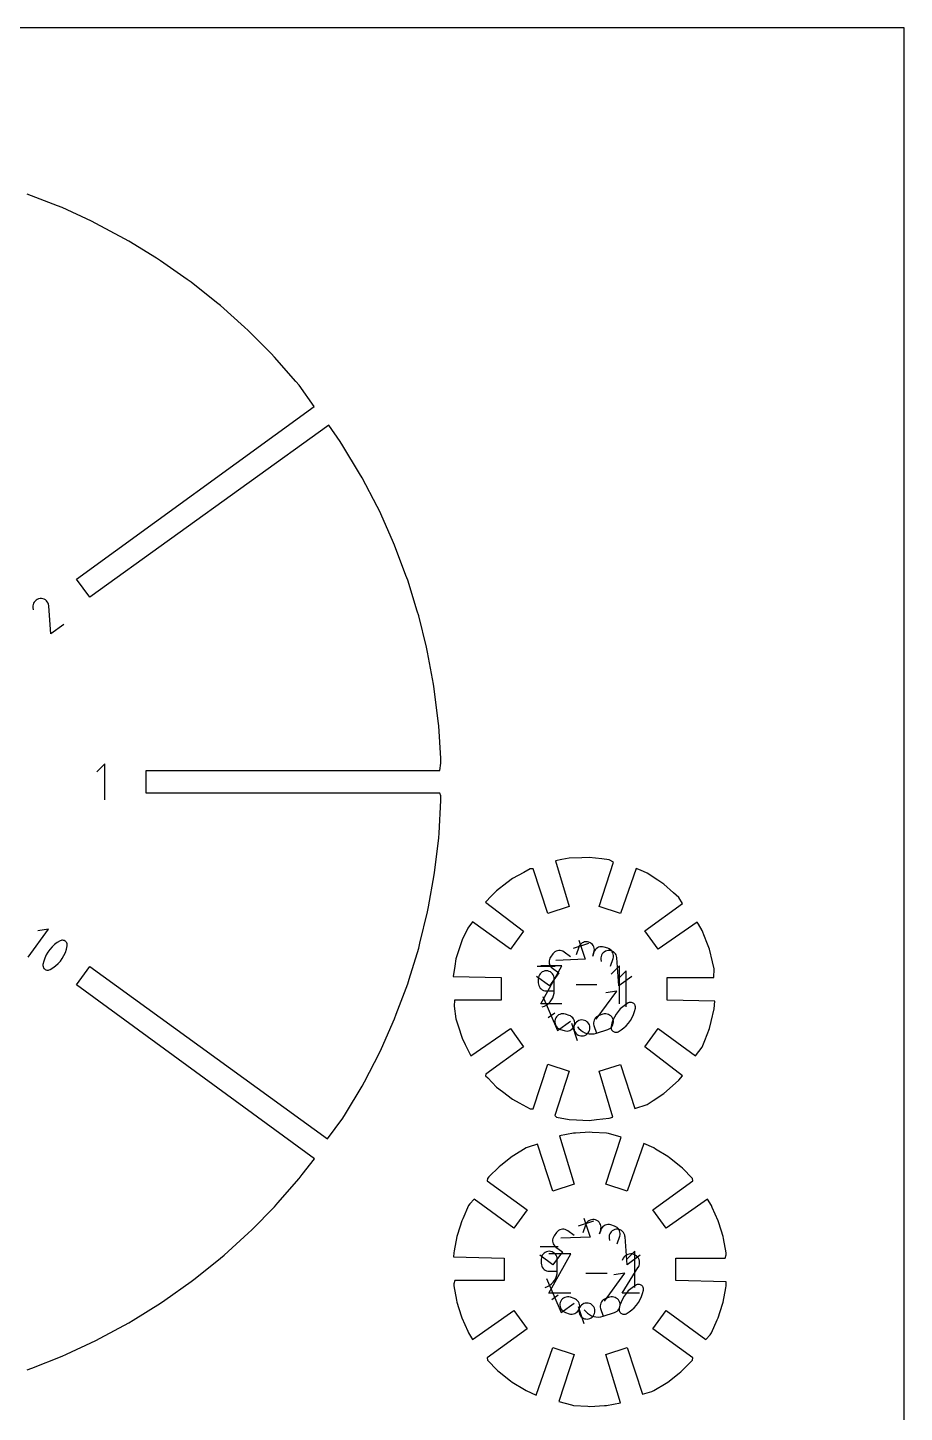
# Model space of a CAD drawing. Extents: x 0 to 457, y 0 to 812.
# Drawn here: x 223.9 to 457, y 443.6 to 812 of the extents above; entities that cross this region are included whole.
import ezdxf

# ---------------------------------------------------------------- set-up
doc = ezdxf.new("R2010")
doc.units = 0

msp = doc.modelspace()

# ---------------------------------------------------------------- linework, layer by layer
at = {"layer": 'annotation', "color": 1}
for p, q in [((225.85475, 659.474085), (225.626104, 659.191551)), ((226.128616, 659.714722), (225.85475, 659.474085)), ((226.442381, 659.906992), (226.128616, 659.714722)), ((226.790725, 660.044426), (226.442381, 659.906992)), ((227.168327, 660.120558), (226.790725, 660.044426)), ((227.552495, 660.124726), (227.168327, 660.120558)), ((227.168327, 660.120558), (227.168327, 660.120558)), ((227.921277, 660.062727), (227.552495, 660.124726)), ((228.267981, 659.939813), (227.921277, 660.062727)), ((228.585914, 659.761231), (228.267981, 659.939813)), ((228.868384, 659.532232), (228.585914, 659.761231)), ((229.108697, 659.258064), (228.868384, 659.532232)), ((225.325752, 658.526662), (225.264688, 658.157244)), ((225.264688, 658.157244), (225.270124, 657.771802)), ((225.270124, 657.771802), (225.359292, 657.172802)), ((225.447998, 658.873587), (225.325752, 658.526662)), ((225.626104, 659.191551), (225.447998, 658.873587)), ((229.300162, 658.943978), (229.108697, 659.258064)), ((229.436086, 658.595222), (229.300162, 658.943978)), ((229.509777, 658.217047), (229.436086, 658.595222)), ((229.511018, 658.20854), (229.509777, 658.217047)), ((229.509777, 658.217047), (229.509777, 658.217047)), ((229.512038, 658.200362), (229.511018, 658.20854)), ((229.512842, 658.192457), (229.512038, 658.200362)), ((229.513435, 658.184765), (229.512842, 658.192457)), ((229.513417, 658.147509), (229.513802, 658.154992)), ((230.054108, 650.7007), (229.513417, 658.147509)), ((229.513417, 658.147509), (229.513417, 658.147509)), ((229.513823, 658.177231), (229.513435, 658.184765)), ((229.513802, 658.154992), (229.514001, 658.162402)), ((229.51401, 658.169796), (229.513823, 658.177231)), ((229.514001, 658.162402), (229.51401, 658.169796)), ((233.503425, 653.206775), (230.054108, 650.7007)), ((244.44213, 616.150545), (242.307927, 614.01574)), ((244.44213, 606.550545), (244.44213, 616.150545)), ((224.021152, 564.742552), (229.449607, 572.21418)), ((229.449607, 572.21418), (226.581413, 571.759488)), ((230.386961, 567.460967), (229.795484, 566.797445)), ((231.043878, 568.063987), (230.386961, 567.460967)), ((231.762222, 568.600978), (231.043878, 568.063987)), ((232.537977, 569.066413), (231.762222, 568.600978)), ((232.750958, 569.156729), (232.537977, 569.066413)), ((232.537977, 569.066413), (232.537977, 569.066413)), ((232.970464, 569.206079), (232.750958, 569.156729)), ((233.191556, 569.216032), (232.970464, 569.206079)), ((233.409291, 569.188156), (233.191556, 569.216032)), ((233.61873, 569.12402), (233.409291, 569.188156)), ((233.814931, 569.025193), (233.61873, 569.12402)), ((233.992954, 568.893243), (233.814931, 569.025193)), ((234.147857, 568.72974), (233.992954, 568.893243)), ((234.2747, 568.536253), (234.147857, 568.72974)), ((234.203904, 566.825586), (234.406459, 567.709598)), ((234.316122, 568.452362), (234.2747, 568.536253)), ((234.2747, 568.536253), (234.2747, 568.536253)), ((234.351035, 568.365204), (234.316122, 568.452362)), ((234.379359, 568.275328), (234.351035, 568.365204)), ((234.401014, 568.183279), (234.379359, 568.275328)), ((234.41592, 568.089605), (234.401014, 568.183279)), ((234.406459, 567.709598), (234.419346, 567.804302)), ((234.406459, 567.709598), (234.406459, 567.709598)), ((234.423997, 567.994853), (234.41592, 568.089605)), ((234.419346, 567.804302), (234.425166, 567.899569)), ((234.425166, 567.899569), (234.423997, 567.994853)), ((372.986986, 568.363137), (368.932071, 567.045616)), ((370.425395, 567.354292), (369.766634, 565.326835)), ((370.576604, 567.7083), (370.425395, 567.354292)), ((370.463493, 569.223223), (372.110674, 564.153721)), ((370.782411, 568.02077), (370.576604, 567.7083)), ((371.035161, 568.287878), (370.782411, 568.02077)), ((371.327198, 568.505804), (371.035161, 568.287878)), ((371.650866, 568.670724), (371.327198, 568.505804)), ((371.998511, 568.778818), (371.650866, 568.670724)), ((372.362476, 568.826263), (371.998511, 568.778818)), ((372.735108, 568.809237), (372.362476, 568.826263)), ((373.10875, 568.723919), (372.735108, 568.809237)), ((373.462886, 568.572768), (373.10875, 568.723919)), ((373.10875, 568.723919), (373.10875, 568.723919)), ((373.775686, 568.367083), (373.462886, 568.572768)), ((374.043251, 568.114442), (373.775686, 568.367083)), ((374.26168, 567.822419), (374.043251, 568.114442)), ((374.427075, 567.498593), (374.26168, 567.822419)), ((374.535535, 567.150538), (374.427075, 567.498593)), ((375.705781, 567.353203), (375.382112, 567.188282)), ((376.053425, 567.461296), (375.705781, 567.353203)), ((376.417391, 567.508741), (376.053425, 567.461296)), ((376.790023, 567.491715), (376.417391, 567.508741)), ((377.163665, 567.406397), (376.790023, 567.491715)), ((378.178825, 567.076552), (377.163665, 567.406397)), ((377.163665, 567.406397), (377.163665, 567.406397)), ((228.164294, 563.648854), (227.96025, 562.765712)), ((228.453854, 564.499124), (228.164294, 563.648854)), ((228.824916, 565.310997), (228.453854, 564.499124)), ((229.273464, 566.078946), (228.824916, 565.310997)), ((229.795484, 566.797445), (229.273464, 566.078946)), ((231.983099, 563.012386), (232.574948, 563.675691)), ((232.574948, 563.675691), (233.096967, 564.39419)), ((233.096967, 564.39419), (233.545144, 565.162356)), ((233.545144, 565.162356), (233.915461, 565.974664)), ((233.915461, 565.974664), (234.203904, 566.825586)), ((362.542253, 563.711286), (362.537953, 563.347262)), ((362.609539, 564.072451), (362.542253, 563.711286)), ((362.741216, 564.422382), (362.609539, 564.072451)), ((362.938688, 564.752701), (362.741216, 564.422382)), ((363.562907, 565.611864), (362.938688, 564.752701)), ((362.938688, 564.752701), (362.938688, 564.752701)), ((363.816162, 565.901884), (363.562907, 565.611864)), ((364.108608, 566.135625), (363.816162, 565.901884)), ((364.43178, 566.311769), (364.108608, 566.135625)), ((372.110674, 564.153721), (364.352449, 563.871257)), ((364.777213, 566.429002), (364.43178, 566.311769)), ((365.136442, 566.486007), (364.777213, 566.429002)), ((365.501002, 566.481468), (365.136442, 566.486007)), ((365.862428, 566.41407), (365.501002, 566.481468)), ((366.212255, 566.282497), (365.862428, 566.41407)), ((366.542018, 566.085433), (366.212255, 566.282497)), ((368.266676, 564.832395), (366.542018, 566.085433)), ((366.542018, 566.085433), (366.542018, 566.085433)), ((374.480309, 566.03677), (374.150464, 565.02161)), ((374.150464, 565.02161), (374.480309, 566.03677)), ((374.480309, 566.03677), (374.566052, 566.41205)), ((374.631519, 566.390779), (374.480309, 566.03677)), ((374.480309, 566.03677), (374.480309, 566.03677)), ((374.58316, 566.785832), (374.535535, 567.150538)), ((374.566052, 566.41205), (374.58316, 566.785832)), ((374.837326, 566.703248), (374.631519, 566.390779)), ((375.090076, 566.970357), (374.837326, 566.703248)), ((375.382112, 567.188282), (375.090076, 566.970357)), ((376.401121, 564.909826), (376.340056, 564.540408)), ((376.340056, 564.540408), (376.345492, 564.154967)), ((376.345492, 564.154967), (376.43466, 563.555967)), ((376.523366, 565.256751), (376.401121, 564.909826)), ((376.701472, 565.574715), (376.523366, 565.256751)), ((376.930118, 565.85725), (376.701472, 565.574715)), ((377.203984, 566.097886), (376.930118, 565.85725)), ((377.517749, 566.290156), (377.203984, 566.097886)), ((377.866093, 566.427591), (377.517749, 566.290156)), ((378.243695, 566.503722), (377.866093, 566.427591)), ((378.531407, 566.925905), (378.178825, 567.076552)), ((378.627863, 566.50789), (378.243695, 566.503722)), ((378.243695, 566.503722), (378.243695, 566.503722)), ((378.84296, 566.720626), (378.531407, 566.925905)), ((378.996645, 566.445892), (378.627863, 566.50789)), ((379.109551, 566.468301), (378.84296, 566.720626)), ((378.885898, 562.363806), (379.544659, 564.391264)), ((379.343349, 566.322977), (378.996645, 566.445892)), ((379.327247, 566.176517), (379.109551, 566.468301)), ((379.492115, 565.852861), (379.327247, 566.176517)), ((379.661282, 566.144395), (379.343349, 566.322977)), ((379.600223, 565.504921), (379.492115, 565.852861)), ((379.544659, 564.391264), (379.630427, 564.766535)), ((379.544659, 564.391264), (379.544659, 564.391264)), ((379.647638, 565.140283), (379.600223, 565.504921)), ((379.630427, 564.766535), (379.647638, 565.140283)), ((379.943752, 565.915396), (379.661282, 566.144395)), ((380.184066, 565.641228), (379.943752, 565.915396)), ((380.375531, 565.327142), (380.184066, 565.641228)), ((380.511455, 564.978387), (380.375531, 565.327142)), ((380.585145, 564.600211), (380.511455, 564.978387)), ((380.586386, 564.591704), (380.585145, 564.600211)), ((380.585145, 564.600211), (380.585145, 564.600211)), ((380.587406, 564.583527), (380.586386, 564.591704)), ((380.58821, 564.575621), (380.587406, 564.583527)), ((380.588804, 564.56793), (380.58821, 564.575621)), ((380.588786, 564.530674), (380.58917, 564.538157)), ((381.129477, 557.083864), (380.588786, 564.530674)), ((380.588786, 564.530674), (380.588786, 564.530674)), ((380.589191, 564.560395), (380.588804, 564.56793)), ((380.58917, 564.538157), (380.58937, 564.545566)), ((380.589378, 564.55296), (380.589191, 564.560395)), ((380.58937, 564.545566), (380.589378, 564.55296)), ((227.947328, 562.67124), (227.941438, 562.57652)), ((227.941438, 562.57652), (227.942549, 562.481875)), ((227.942549, 562.481875), (227.95063, 562.387628)), ((227.96025, 562.765712), (227.947328, 562.67124)), ((227.95063, 562.387628), (227.965652, 562.2941)), ((227.96025, 562.765712), (227.96025, 562.765712)), ((227.965652, 562.2941), (227.987582, 562.201616)), ((227.987582, 562.201616), (228.016392, 562.110498)), ((228.016392, 562.110498), (228.052049, 562.021069)), ((228.052049, 562.021069), (228.094524, 561.933651)), ((228.094524, 561.933651), (228.094524, 561.933651)), ((228.094524, 561.933651), (228.22101, 561.742572)), ((228.22101, 561.742572), (228.375671, 561.580929)), ((228.375671, 561.580929), (228.553525, 561.450333)), ((228.553525, 561.450333), (228.74959, 561.352393)), ((228.74959, 561.352393), (228.958885, 561.28872)), ((228.958885, 561.28872), (229.176428, 561.260924)), ((229.176428, 561.260924), (229.397238, 561.270615)), ((229.397238, 561.270615), (229.616333, 561.319402)), ((229.616333, 561.319402), (229.828732, 561.408897)), ((229.828732, 561.408897), (230.605976, 561.873463)), ((229.828732, 561.408897), (229.828732, 561.408897)), ((230.605976, 561.873463), (231.325437, 562.409801)), ((231.325437, 562.409801), (231.983099, 563.012386)), ((364.199053, 562.285492), (359.399053, 562.285492)), ((359.959333, 560.028235), (359.801739, 559.695776)), ((360.169564, 560.326119), (359.959333, 560.028235)), ((360.426432, 560.583386), (360.169564, 560.326119)), ((360.373188, 552.341743), (365.96655, 562.415355)), ((365.96655, 562.415355), (360.373188, 562.415355)), ((360.723936, 560.793997), (360.426432, 560.583386)), ((361.056075, 560.951912), (360.723936, 560.793997)), ((361.416849, 561.051091), (361.056075, 560.951912)), ((361.800257, 561.085492), (361.416849, 561.051091)), ((362.182873, 561.051091), (361.800257, 561.085492)), ((361.800257, 561.085492), (361.800257, 561.085492)), ((362.543226, 560.951912), (362.182873, 561.051091)), ((362.537953, 563.347262), (362.595235, 562.988756)), ((362.875241, 560.793997), (362.543226, 560.951912)), ((362.595235, 562.988756), (362.712693, 562.644145)), ((365.136737, 560.524403), (362.623938, 557.065832)), ((362.712693, 562.644145), (362.888922, 562.321804)), ((363.172844, 560.583386), (362.875241, 560.793997)), ((362.888922, 562.321804), (363.122519, 562.030111)), ((363.122519, 562.030111), (363.412078, 561.77744)), ((363.429959, 560.326119), (363.172844, 560.583386)), ((363.412078, 561.77744), (365.136737, 560.524403)), ((363.640513, 560.028235), (363.429959, 560.326119)), ((363.798429, 559.695776), (363.640513, 560.028235)), ((381.269645, 562.415355), (379.030153, 560.17523)), ((383.046956, 561.085492), (380.912753, 558.950687)), ((381.269645, 552.341743), (381.269645, 562.415355)), ((383.046956, 551.485492), (383.046956, 561.085492)), ((362.623938, 557.065832), (359.174622, 559.571907)), ((359.702782, 559.33478), (359.668462, 558.951289)), ((359.668462, 558.951289), (359.668462, 557.889305)), ((359.668462, 557.889305), (359.668462, 557.889305)), ((359.668462, 557.889305), (359.702782, 557.506)), ((359.801739, 559.695776), (359.702782, 559.33478)), ((359.702782, 557.506), (359.801739, 557.145503)), ((359.801739, 557.145503), (359.959333, 556.813764)), ((359.959333, 556.813764), (360.169564, 556.516735)), ((360.169564, 556.516735), (360.426432, 556.260367)), ((360.426432, 556.260367), (360.723936, 556.050611)), ((363.897634, 559.33478), (363.798429, 559.695776)), ((363.932052, 558.951289), (363.897634, 559.33478)), ((363.932052, 555.76052), (363.932052, 558.951289)), ((363.932052, 558.951289), (363.932052, 558.951289)), ((375.25318, 557.378549), (369.745102, 557.378549)), ((384.578793, 559.589939), (381.129477, 557.083864)), ((360.723936, 556.050611), (361.056075, 555.893417)), ((360.89928, 554.252115), (364.815412, 545.231099)), ((361.056075, 555.893417), (361.416849, 555.794736)), ((361.416849, 555.794736), (361.800257, 555.76052)), ((361.800257, 555.76052), (363.932052, 555.76052)), ((362.405299, 552.403323), (362.847837, 552.847739)), ((362.847837, 552.847739), (363.222814, 553.348508)), ((363.222814, 553.348508), (363.524477, 553.897901)), ((363.524477, 553.897901), (363.747072, 554.488187)), ((363.747072, 554.488187), (363.884848, 555.111637)), ((363.884848, 555.111637), (363.932052, 555.76052)), ((375.096521, 548.229281), (380.524976, 555.700909)), ((380.524976, 555.700909), (377.656782, 555.246217)), ((383.613346, 552.553143), (382.837591, 552.087707)), ((383.826326, 552.643459), (383.613346, 552.553143)), ((383.613346, 552.553143), (383.613346, 552.553143)), ((384.045833, 552.692808), (383.826326, 552.643459)), ((384.266924, 552.702761), (384.045833, 552.692808)), ((384.48466, 552.674885), (384.266924, 552.702761)), ((384.694098, 552.610749), (384.48466, 552.674885)), ((384.8903, 552.511922), (384.694098, 552.610749)), ((365.96655, 552.341743), (360.373188, 552.341743)), ((360.729845, 551.485492), (361.34055, 551.71447)), ((360.729845, 551.485492), (360.729845, 551.485492)), ((361.34055, 551.71447), (361.900953, 552.02299)), ((361.900953, 552.02299), (362.405299, 552.403323)), ((362.302614, 548.689669), (364.02922, 549.944122)), ((364.542384, 548.855201), (364.337178, 548.542979)), ((364.794483, 549.122391), (364.542384, 548.855201)), ((365.085937, 549.34061), (364.794483, 549.122391)), ((365.409211, 549.505919), (365.085937, 549.34061)), ((365.756767, 549.61438), (365.409211, 549.505919)), ((366.121068, 549.662055), (365.756767, 549.61438)), ((366.494577, 549.645004), (366.121068, 549.662055)), ((366.869758, 549.55929), (366.494577, 549.645004)), ((366.869758, 549.55929), (366.869758, 549.55929)), ((367.879765, 549.231119), (366.869758, 549.55929)), ((368.233706, 549.079948), (367.879765, 549.231119)), ((368.546312, 548.874118), (368.233706, 549.079948)), ((368.813697, 548.621264), (368.546312, 548.874118)), ((375.173761, 548.861166), (374.906372, 548.608242)), ((375.486432, 549.067069), (375.173761, 548.861166)), ((375.840518, 549.218308), (375.486432, 549.067069)), ((376.855678, 549.548153), (375.840518, 549.218308)), ((375.840518, 549.218308), (375.840518, 549.218308)), ((377.231055, 549.633931), (376.855678, 549.548153)), ((377.60509, 549.651152), (377.231055, 549.633931)), ((377.970153, 549.603725), (377.60509, 549.651152)), ((378.318612, 549.495557), (377.970153, 549.603725)), ((378.642836, 549.330557), (378.318612, 549.495557)), ((378.935194, 549.112632), (378.642836, 549.330557)), ((379.188054, 548.84569), (378.935194, 549.112632)), ((380.348833, 549.565675), (379.900284, 548.797726)), ((380.870853, 550.284174), (380.348833, 549.565675)), ((381.462329, 550.947696), (380.870853, 550.284174)), ((382.119247, 551.550716), (381.462329, 550.947696)), ((382.837591, 552.087707), (382.119247, 551.550716)), ((384.620512, 548.649085), (384.990829, 549.461393)), ((385.068322, 552.379973), (384.8903, 552.511922)), ((384.990829, 549.461393), (385.279273, 550.312316)), ((385.223226, 552.21647), (385.068322, 552.379973)), ((385.350069, 552.022982), (385.223226, 552.21647)), ((385.279273, 550.312316), (385.481827, 551.196327)), ((385.391491, 551.939091), (385.350069, 552.022982)), ((385.350069, 552.022982), (385.350069, 552.022982)), ((385.426404, 551.851934), (385.391491, 551.939091)), ((385.454727, 551.762057), (385.426404, 551.851934)), ((385.476382, 551.670008), (385.454727, 551.762057)), ((385.491288, 551.576334), (385.476382, 551.670008)), ((385.481827, 551.196327), (385.494715, 551.291031)), ((385.481827, 551.196327), (385.481827, 551.196327)), ((385.499365, 551.481582), (385.491288, 551.576334)), ((385.494715, 551.291031), (385.500534, 551.386299)), ((385.500534, 551.386299), (385.499365, 551.481582)), ((364.100709, 547.815201), (364.083204, 547.441991)), ((364.083204, 547.441991), (364.130106, 547.077651)), ((364.186402, 548.189664), (364.100709, 547.815201)), ((364.130106, 547.077651), (364.237632, 546.729795)), ((364.337178, 548.542979), (364.186402, 548.189664)), ((364.186402, 548.189664), (364.186402, 548.189664)), ((364.237632, 546.729795), (364.402, 546.406042)), ((364.402, 546.406042), (364.619426, 546.114007)), ((364.619426, 546.114007), (364.88613, 545.861306)), ((364.815412, 545.231099), (368.269112, 547.740359)), ((364.88613, 545.861306), (365.198327, 545.655557)), ((365.198327, 545.655557), (365.552236, 545.504376)), ((365.552236, 545.504376), (366.562243, 545.176204)), ((366.562243, 545.176204), (366.562243, 545.176204)), ((366.562243, 545.176204), (366.937594, 545.090414)), ((367.676529, 545.120553), (368.024877, 545.228689)), ((368.024877, 545.228689), (368.348991, 545.393673)), ((368.348991, 545.393673), (368.641252, 545.611609)), ((368.532266, 547.123821), (370.015547, 542.55875)), ((368.641252, 545.611609), (368.894044, 545.878599)), ((369.031975, 548.32902), (368.813697, 548.621264)), ((368.894044, 545.878599), (369.09975, 546.190748)), ((369.197261, 548.00502), (369.031975, 548.32902)), ((369.09975, 546.190748), (369.250751, 546.544157)), ((369.165254, 546.169631), (369.148276, 545.79625)), ((369.148276, 545.79625), (369.19594, 545.431662)), ((369.250751, 546.544157), (369.165254, 546.169631)), ((369.19594, 545.431662), (369.304369, 545.083513)), ((369.305667, 547.6569), (369.197261, 548.00502)), ((369.250751, 546.544157), (369.336298, 546.918834)), ((369.401724, 546.897409), (369.250751, 546.544157)), ((369.250751, 546.544157), (369.250751, 546.544157)), ((369.250751, 546.544157), (369.250751, 546.544157)), ((369.353308, 547.292293), (369.305667, 547.6569)), ((369.336298, 546.918834), (369.353308, 547.292293)), ((369.607456, 547.20946), (369.401724, 546.897409)), ((369.860316, 547.476402), (369.607456, 547.20946)), ((370.152674, 547.694327), (369.860316, 547.476402)), ((370.084957, 546.228411), (370.084957, 546.228411)), ((370.084957, 546.228411), (370.489402, 545.71882)), ((370.476898, 547.859328), (370.152674, 547.694327)), ((370.825357, 547.967495), (370.476898, 547.859328)), ((370.489402, 545.71882), (370.954361, 545.281533)), ((371.19042, 548.014923), (370.825357, 547.967495)), ((370.954361, 545.281533), (371.470604, 544.919631)), ((371.564455, 547.997701), (371.19042, 548.014923)), ((371.939832, 547.911923), (371.564455, 547.997701)), ((372.29224, 547.761251), (371.939832, 547.911923)), ((371.939832, 547.911923), (371.939832, 547.911923)), ((372.603651, 547.555809), (372.29224, 547.761251)), ((372.870139, 547.303246), (372.603651, 547.555809)), ((373.087774, 547.011211), (372.870139, 547.303246)), ((373.252628, 546.687352), (373.087774, 547.011211)), ((373.154653, 544.87323), (373.305666, 545.226635)), ((373.360772, 546.339316), (373.252628, 546.687352)), ((373.305666, 545.226635), (373.39122, 545.60131)), ((373.305666, 545.226635), (373.305666, 545.226635)), ((373.408279, 545.974753), (373.360772, 546.339316)), ((373.39122, 545.60131), (373.408279, 545.974753)), ((374.414571, 547.643792), (374.366983, 547.279229)), ((374.366983, 547.279229), (374.384014, 546.905865)), ((374.384014, 546.905865), (374.469531, 546.531345)), ((374.52291, 547.991912), (374.414571, 547.643792)), ((374.469531, 546.531345), (375.128292, 544.503888)), ((374.688133, 548.315943), (374.52291, 547.991912)), ((374.906372, 548.608242), (374.688133, 548.315943)), ((375.128292, 544.503888), (378.173199, 545.493238)), ((378.173199, 545.493238), (378.527336, 545.644389)), ((378.173199, 545.493238), (378.173199, 545.493238)), ((378.527336, 545.644389), (378.840136, 545.850074)), ((378.840136, 545.850074), (379.1077, 546.102715)), ((379.022696, 546.15797), (379.016806, 546.06325)), ((379.016806, 546.06325), (379.017917, 545.968605)), ((379.017917, 545.968605), (379.025999, 545.874357)), ((379.035619, 546.252442), (379.022696, 546.15797)), ((379.025999, 545.874357), (379.04102, 545.78083)), ((379.239662, 547.135583), (379.035619, 546.252442)), ((379.035619, 546.252442), (379.035619, 546.252442)), ((379.04102, 545.78083), (379.062951, 545.688346)), ((379.062951, 545.688346), (379.09176, 545.597228)), ((379.09176, 545.597228), (379.127417, 545.507798)), ((379.1077, 546.102715), (379.32613, 546.394738)), ((379.127417, 545.507798), (379.169892, 545.42038)), ((379.169892, 545.42038), (379.169892, 545.42038)), ((379.169892, 545.42038), (379.296379, 545.229301)), ((379.393786, 548.533639), (379.188054, 548.84569)), ((379.529222, 547.985853), (379.239662, 547.135583)), ((379.296379, 545.229301), (379.451039, 545.067658)), ((379.32613, 546.394738), (379.491524, 546.718564)), ((379.544759, 548.180387), (379.393786, 548.533639)), ((379.491524, 546.718564), (379.599984, 547.066619)), ((379.900284, 548.797726), (379.529222, 547.985853)), ((379.630501, 547.805107), (379.544759, 548.180387)), ((379.544759, 548.180387), (379.544759, 548.180387)), ((379.599984, 547.066619), (379.647609, 547.431325)), ((379.647609, 547.431325), (379.630501, 547.805107)), ((380.9041, 544.895626), (381.681344, 545.360192)), ((381.681344, 545.360192), (382.400805, 545.89653)), ((382.400805, 545.89653), (383.058467, 546.499115)), ((383.058467, 546.499115), (383.650316, 547.16242)), ((383.650316, 547.16242), (384.172336, 547.880919)), ((384.172336, 547.880919), (384.620512, 548.649085)), ((366.937594, 545.090414), (367.311562, 545.073163)), ((367.311562, 545.073163), (367.676529, 545.120553)), ((369.304369, 545.083513), (369.469687, 544.75945)), ((369.469687, 544.75945), (369.688017, 544.467122)), ((369.688017, 544.467122), (369.955482, 544.214174)), ((369.955482, 544.214174), (370.268205, 544.008254)), ((370.268205, 544.008254), (370.622311, 543.857008)), ((370.622311, 543.857008), (370.622311, 543.857008)), ((370.622311, 543.857008), (370.995977, 543.771765)), ((370.995977, 543.771765), (371.36867, 543.754928)), ((371.36867, 543.754928), (371.732716, 543.802618)), ((371.470604, 544.919631), (372.028905, 544.636196)), ((371.732716, 543.802618), (372.08044, 543.910957)), ((372.028905, 544.636196), (372.620035, 544.43431)), ((372.08044, 543.910957), (372.40417, 544.076066)), ((372.40417, 544.076066), (372.696231, 544.294067)), ((372.620035, 544.43431), (373.234767, 544.317054)), ((372.696231, 544.294067), (372.94895, 544.561081)), ((372.94895, 544.561081), (373.154653, 544.87323)), ((373.234767, 544.317054), (373.863872, 544.287511)), ((373.863872, 544.287511), (374.498123, 544.348761)), ((374.498123, 544.348761), (375.128292, 544.503888)), ((379.451039, 545.067658), (379.628893, 544.937062)), ((379.628893, 544.937062), (379.824959, 544.839123)), ((379.824959, 544.839123), (380.034254, 544.77545)), ((380.034254, 544.77545), (380.251797, 544.747653)), ((380.251797, 544.747653), (380.472607, 544.757344)), ((380.472607, 544.757344), (380.691702, 544.806132)), ((380.691702, 544.806132), (380.9041, 544.895626)), ((380.9041, 544.895626), (380.9041, 544.895626)), ((374.314886, 494.462326), (370.259971, 493.144805)), ((371.791393, 495.322412), (373.438574, 490.25291)), ((372.357337, 493.797733), (372.206128, 493.443724)), ((372.563144, 494.110202), (372.357337, 493.797733)), ((372.815894, 494.377311), (372.563144, 494.110202)), ((373.10793, 494.595236), (372.815894, 494.377311)), ((373.431599, 494.760156), (373.10793, 494.595236)), ((373.779244, 494.86825), (373.431599, 494.760156)), ((374.143209, 494.915695), (373.779244, 494.86825)), ((374.515841, 494.898669), (374.143209, 494.915695)), ((374.889483, 494.813351), (374.515841, 494.898669)), ((375.243619, 494.6622), (374.889483, 494.813351)), ((374.889483, 494.813351), (374.889483, 494.813351)), ((375.556419, 494.456515), (375.243619, 494.6622)), ((375.823984, 494.203874), (375.556419, 494.456515)), ((376.042413, 493.911851), (375.823984, 494.203874)), ((376.207808, 493.588025), (376.042413, 493.911851)), ((363.686626, 490.263403), (363.554949, 489.913472)), ((363.884098, 490.593722), (363.686626, 490.263403)), ((364.508317, 491.452885), (363.884098, 490.593722)), ((363.884098, 490.593722), (363.884098, 490.593722)), ((364.761572, 491.742905), (364.508317, 491.452885)), ((365.054018, 491.976646), (364.761572, 491.742905)), ((365.37719, 492.15279), (365.054018, 491.976646)), ((365.722623, 492.270023), (365.37719, 492.15279)), ((373.438574, 490.25291), (365.680349, 489.970446)), ((366.081852, 492.327028), (365.722623, 492.270023)), ((366.446412, 492.322489), (366.081852, 492.327028)), ((366.807838, 492.255091), (366.446412, 492.322489)), ((367.157665, 492.123518), (366.807838, 492.255091)), ((367.487428, 491.926454), (367.157665, 492.123518)), ((369.212086, 490.673416), (367.487428, 491.926454)), ((367.487428, 491.926454), (367.487428, 491.926454)), ((372.206128, 493.443724), (371.547367, 491.416267)), ((376.261042, 492.126203), (375.931197, 491.111042)), ((375.931197, 491.111042), (376.261042, 492.126203)), ((376.316268, 493.23997), (376.207808, 493.588025)), ((376.261042, 492.126203), (376.346785, 492.501483)), ((376.412252, 492.480211), (376.261042, 492.126203)), ((376.261042, 492.126203), (376.261042, 492.126203)), ((376.363893, 492.875264), (376.316268, 493.23997)), ((376.346785, 492.501483), (376.363893, 492.875264)), ((376.618059, 492.79268), (376.412252, 492.480211)), ((376.870809, 493.059789), (376.618059, 492.79268)), ((377.162845, 493.277714), (376.870809, 493.059789)), ((377.486513, 493.442635), (377.162845, 493.277714)), ((377.834158, 493.550729), (377.486513, 493.442635)), ((378.198124, 493.598173), (377.834158, 493.550729)), ((378.570756, 493.581148), (378.198124, 493.598173)), ((378.542608, 490.732752), (378.481544, 490.363334)), ((378.481544, 490.363334), (378.48698, 489.977893)), ((378.48698, 489.977893), (378.576148, 489.378893)), ((378.664854, 491.079677), (378.542608, 490.732752)), ((378.944398, 493.495829), (378.570756, 493.581148)), ((378.84296, 491.397641), (378.664854, 491.079677)), ((379.071606, 491.680176), (378.84296, 491.397641)), ((379.959558, 493.165984), (378.944398, 493.495829)), ((378.944398, 493.495829), (378.944398, 493.495829)), ((379.345472, 491.920812), (379.071606, 491.680176)), ((379.659237, 492.113082), (379.345472, 491.920812)), ((380.007581, 492.250517), (379.659237, 492.113082)), ((380.31214, 493.015337), (379.959558, 493.165984)), ((380.385183, 492.326648), (380.007581, 492.250517)), ((380.623693, 492.810058), (380.31214, 493.015337)), ((380.769351, 492.330816), (380.385183, 492.326648)), ((380.385183, 492.326648), (380.385183, 492.326648)), ((380.890284, 492.557733), (380.623693, 492.810058)), ((380.666631, 488.453238), (381.325392, 490.480696)), ((381.138133, 492.268818), (380.769351, 492.330816)), ((381.10798, 492.265949), (380.890284, 492.557733)), ((381.272848, 491.942293), (381.10798, 492.265949)), ((381.484837, 492.145903), (381.138133, 492.268818)), ((381.380956, 491.594353), (381.272848, 491.942293)), ((381.325392, 490.480696), (381.41116, 490.855967)), ((381.325392, 490.480696), (381.325392, 490.480696)), ((381.428371, 491.229715), (381.380956, 491.594353)), ((381.41116, 490.855967), (381.428371, 491.229715)), ((381.80277, 491.967321), (381.484837, 492.145903)), ((382.08524, 491.738322), (381.80277, 491.967321)), ((382.325553, 491.464154), (382.08524, 491.738322)), ((382.517019, 491.150068), (382.325553, 491.464154)), ((382.652943, 490.801313), (382.517019, 491.150068)), ((382.726633, 490.423137), (382.652943, 490.801313)), ((382.727874, 490.41463), (382.726633, 490.423137)), ((382.726633, 490.423137), (382.726633, 490.423137)), ((382.728894, 490.406453), (382.727874, 490.41463)), ((382.729698, 490.398547), (382.728894, 490.406453)), ((382.730291, 490.390856), (382.729698, 490.398547)), ((382.730273, 490.353599), (382.730658, 490.361083)), ((383.270964, 482.90679), (382.730273, 490.353599)), ((382.730273, 490.353599), (382.730273, 490.353599)), ((382.730679, 490.383321), (382.730291, 490.390856)), ((382.730658, 490.361083), (382.730857, 490.368492)), ((382.730866, 490.375886), (382.730679, 490.383321)), ((382.730857, 490.368492), (382.730866, 490.375886)), ((364.977004, 487.682965), (360.177004, 487.682965)), ((361.834026, 486.349385), (361.501887, 486.19147)), ((362.1948, 486.448563), (361.834026, 486.349385)), ((362.578208, 486.482965), (362.1948, 486.448563)), ((362.960824, 486.448563), (362.578208, 486.482965)), ((362.578208, 486.482965), (362.578208, 486.482965)), ((363.321176, 486.349385), (362.960824, 486.448563)), ((363.653192, 486.19147), (363.321176, 486.349385)), ((363.487663, 489.552307), (363.483363, 489.188283)), ((363.483363, 489.188283), (363.540645, 488.829777)), ((363.554949, 489.913472), (363.487663, 489.552307)), ((363.540645, 488.829777), (363.658103, 488.485166)), ((366.082147, 486.365424), (363.569348, 482.906853)), ((363.658103, 488.485166), (363.834332, 488.162825)), ((363.834332, 488.162825), (364.067929, 487.871132)), ((364.067929, 487.871132), (364.357488, 487.618461)), ((364.357488, 487.618461), (366.082147, 486.365424)), ((385.329461, 486.482965), (383.195258, 484.34816)), ((385.329461, 476.882965), (385.329461, 486.482965)), ((363.569348, 482.906853), (360.120032, 485.412928)), ((360.480732, 484.732253), (360.446413, 484.348762)), ((360.446413, 484.348762), (360.446413, 483.286778)), ((360.446413, 483.286778), (360.446413, 483.286778)), ((360.446413, 483.286778), (360.480732, 482.903473)), ((360.579689, 485.093248), (360.480732, 484.732253)), ((360.480732, 482.903473), (360.579689, 482.542975)), ((360.737284, 485.425708), (360.579689, 485.093248)), ((360.947515, 485.723591), (360.737284, 485.425708)), ((361.204383, 485.980859), (360.947515, 485.723591)), ((361.501887, 486.19147), (361.204383, 485.980859)), ((362.502972, 475.293901), (368.33285, 485.793475)), ((368.33285, 485.793475), (362.502972, 485.793475)), ((363.950794, 485.980859), (363.653192, 486.19147)), ((364.20791, 485.723591), (363.950794, 485.980859)), ((364.418463, 485.425708), (364.20791, 485.723591)), ((364.57638, 485.093248), (364.418463, 485.425708)), ((364.675585, 484.732253), (364.57638, 485.093248)), ((364.710003, 484.348762), (364.675585, 484.732253)), ((364.710003, 481.157993), (364.710003, 484.348762)), ((364.710003, 484.348762), (364.710003, 484.348762)), ((382.262072, 484.625966), (381.955894, 484.038632)), ((382.505048, 484.97051), (382.262072, 484.625966)), ((382.796565, 485.258124), (382.505048, 484.97051)), ((383.127757, 485.486506), (382.796565, 485.258124)), ((383.489757, 485.653351), (383.127757, 485.486506)), ((386.720281, 485.412865), (383.270964, 482.90679)), ((383.873701, 485.756356), (383.489757, 485.653351)), ((384.270721, 485.793219), (383.873701, 485.756356)), ((384.671952, 485.761636), (384.270721, 485.793219)), ((385.068528, 485.659305), (384.671952, 485.761636)), ((385.451582, 485.483921), (385.068528, 485.659305)), ((385.794183, 485.240641), (385.451582, 485.483921)), ((385.451582, 485.483921), (385.451582, 485.483921)), ((386.080635, 484.948706), (385.794183, 485.240641)), ((386.308391, 484.617065), (386.080635, 484.948706)), ((386.29966, 482.29441), (386.477572, 482.676402)), ((386.474902, 484.254663), (386.308391, 484.617065)), ((386.577624, 483.870449), (386.474902, 484.254663)), ((386.477572, 482.676402), (386.581506, 483.072371)), ((386.614007, 483.473369), (386.577624, 483.870449)), ((386.581506, 483.072371), (386.614007, 483.473369)), ((360.579689, 482.542975), (360.737284, 482.211237)), ((360.737284, 482.211237), (360.947515, 481.914208)), ((360.947515, 481.914208), (361.204383, 481.65784)), ((361.204383, 481.65784), (361.501887, 481.448083)), ((361.501887, 481.448083), (361.834026, 481.29089)), ((361.834026, 481.29089), (362.1948, 481.192209)), ((361.84469, 479.206039), (365.760822, 470.185023)), ((362.1948, 481.192209), (362.578208, 481.157993)), ((362.578208, 481.157993), (364.710003, 481.157993)), ((364.000765, 478.745981), (364.302427, 479.295374)), ((364.302427, 479.295374), (364.525023, 479.88566)), ((364.525023, 479.88566), (364.662799, 480.509109)), ((364.662799, 480.509109), (364.710003, 481.157993)), ((378.012165, 480.543688), (372.271177, 480.543688)), ((377.238008, 473.201301), (382.666464, 480.672928)), ((382.666464, 480.672928), (379.79827, 480.218237)), ((381.94931, 475.293816), (386.258178, 482.230541)), ((386.258178, 482.230541), (386.263329, 482.236915)), ((386.258178, 482.230541), (386.258178, 482.230541)), ((386.263329, 482.236915), (386.268269, 482.243343)), ((386.268269, 482.243343), (386.27303, 482.24988)), ((386.27303, 482.24988), (386.277644, 482.256579)), ((386.277644, 482.256579), (386.282145, 482.263495)), ((386.282145, 482.263495), (386.286564, 482.270682)), ((386.286564, 482.270682), (386.290935, 482.278194)), ((386.290935, 482.278194), (386.29529, 482.286085)), ((386.29529, 482.286085), (386.29966, 482.29441)), ((386.29966, 482.29441), (386.29966, 482.29441)), ((361.507795, 476.882965), (362.118501, 477.111943)), ((361.507795, 476.882965), (361.507795, 476.882965)), ((362.118501, 477.111943), (362.678903, 477.420463)), ((368.33285, 475.293901), (362.502972, 475.293901)), ((362.678903, 477.420463), (363.18325, 477.800796)), ((363.18325, 477.800796), (363.625788, 478.245212)), ((363.625788, 478.245212), (364.000765, 478.745981)), ((386.612422, 475.293816), (381.94931, 475.293816)), ((383.012341, 475.256194), (382.490321, 474.537695)), ((383.603817, 475.919716), (383.012341, 475.256194)), ((384.260735, 476.522736), (383.603817, 475.919716)), ((384.979078, 477.059727), (384.260735, 476.522736)), ((385.754833, 477.525162), (384.979078, 477.059727)), ((385.967814, 477.615478), (385.754833, 477.525162)), ((385.754833, 477.525162), (385.754833, 477.525162)), ((386.18732, 477.664828), (385.967814, 477.615478)), ((386.408412, 477.674781), (386.18732, 477.664828)), ((386.626147, 477.646904), (386.408412, 477.674781)), ((386.835586, 477.582768), (386.626147, 477.646904)), ((387.031788, 477.483941), (386.835586, 477.582768)), ((387.20981, 477.351992), (387.031788, 477.483941)), ((387.132317, 474.433413), (387.420761, 475.284335)), ((387.364714, 477.188489), (387.20981, 477.351992)), ((387.491557, 476.995002), (387.364714, 477.188489)), ((387.420761, 475.284335), (387.623315, 476.168347)), ((387.532979, 476.911111), (387.491557, 476.995002)), ((387.491557, 476.995002), (387.491557, 476.995002)), ((387.567892, 476.823953), (387.532979, 476.911111)), ((387.596215, 476.734077), (387.567892, 476.823953)), ((387.61787, 476.642028), (387.596215, 476.734077)), ((387.632776, 476.548354), (387.61787, 476.642028)), ((387.623315, 476.168347), (387.636203, 476.263051)), ((387.623315, 476.168347), (387.623315, 476.168347)), ((387.640853, 476.453602), (387.632776, 476.548354)), ((387.636203, 476.263051), (387.642022, 476.358318)), ((387.642022, 476.358318), (387.640853, 476.453602)), ((363.248023, 473.643594), (364.97463, 474.898047)), ((365.428609, 472.510958), (365.411105, 472.137748)), ((365.411105, 472.137748), (365.458007, 471.773407)), ((365.514303, 472.88542), (365.428609, 472.510958)), ((365.458007, 471.773407), (365.565533, 471.425552)), ((365.665079, 473.238736), (365.514303, 472.88542)), ((365.514303, 472.88542), (365.514303, 472.88542)), ((365.870284, 473.550958), (365.665079, 473.238736)), ((365.760822, 470.185023), (369.214522, 472.694283)), ((366.122383, 473.818148), (365.870284, 473.550958)), ((366.413838, 474.036367), (366.122383, 473.818148)), ((366.737111, 474.201676), (366.413838, 474.036367)), ((367.084667, 474.310137), (366.737111, 474.201676)), ((367.448968, 474.357812), (367.084667, 474.310137)), ((367.822477, 474.340761), (367.448968, 474.357812)), ((368.197658, 474.255047), (367.822477, 474.340761)), ((368.197658, 474.255047), (368.197658, 474.255047)), ((369.207665, 473.926876), (368.197658, 474.255047)), ((369.561606, 473.775705), (369.207665, 473.926876)), ((369.874212, 473.569875), (369.561606, 473.775705)), ((370.141598, 473.317021), (369.874212, 473.569875)), ((370.359876, 473.024777), (370.141598, 473.317021)), ((370.312999, 471.829334), (371.79628, 467.264263)), ((370.525161, 472.700777), (370.359876, 473.024777)), ((370.633567, 472.352657), (370.525161, 472.700777)), ((370.578652, 471.239914), (370.664199, 471.61459)), ((370.729624, 471.593166), (370.578652, 471.239914)), ((370.681209, 471.988049), (370.633567, 472.352657)), ((370.664199, 471.61459), (370.681209, 471.988049)), ((370.935356, 471.905217), (370.729624, 471.593166)), ((371.188217, 472.172159), (370.935356, 471.905217)), ((371.480574, 472.390084), (371.188217, 472.172159)), ((371.804798, 472.555084), (371.480574, 472.390084)), ((372.153257, 472.663252), (371.804798, 472.555084)), ((372.51832, 472.710679), (372.153257, 472.663252)), ((372.892356, 472.693458), (372.51832, 472.710679)), ((373.267733, 472.60768), (372.892356, 472.693458)), ((373.62014, 472.457007), (373.267733, 472.60768)), ((373.267733, 472.60768), (373.267733, 472.60768)), ((373.931552, 472.251566), (373.62014, 472.457007)), ((374.198039, 471.999003), (373.931552, 472.251566)), ((374.415674, 471.706968), (374.198039, 471.999003)), ((374.580528, 471.383108), (374.415674, 471.706968)), ((376.195304, 472.349305), (376.147716, 471.984742)), ((376.147716, 471.984742), (376.164747, 471.611378)), ((376.164747, 471.611378), (376.250264, 471.236858)), ((376.303643, 472.697425), (376.195304, 472.349305)), ((376.468866, 473.021456), (376.303643, 472.697425)), ((376.687105, 473.313755), (376.468866, 473.021456)), ((376.954494, 473.566679), (376.687105, 473.313755)), ((377.267165, 473.772582), (376.954494, 473.566679)), ((377.621251, 473.923821), (377.267165, 473.772582)), ((378.636411, 474.253666), (377.621251, 473.923821)), ((377.621251, 473.923821), (377.621251, 473.923821)), ((379.011788, 474.339444), (378.636411, 474.253666)), ((379.385823, 474.356665), (379.011788, 474.339444)), ((379.750886, 474.309238), (379.385823, 474.356665)), ((380.099345, 474.201071), (379.750886, 474.309238)), ((380.423569, 474.03607), (380.099345, 474.201071)), ((380.715927, 473.818145), (380.423569, 474.03607)), ((380.968788, 473.551203), (380.715927, 473.818145)), ((381.17452, 473.239152), (380.968788, 473.551203)), ((381.325492, 472.8859), (381.17452, 473.239152)), ((381.38115, 472.107603), (381.177106, 471.224461)), ((381.272257, 471.424077), (381.380717, 471.772132)), ((381.411234, 472.51062), (381.325492, 472.8859)), ((381.325492, 472.8859), (381.325492, 472.8859)), ((381.380717, 471.772132), (381.428342, 472.136838)), ((381.67071, 472.957873), (381.38115, 472.107603)), ((381.428342, 472.136838), (381.411234, 472.51062)), ((382.041772, 473.769746), (381.67071, 472.957873)), ((382.490321, 474.537695), (382.041772, 473.769746)), ((385.199955, 471.471135), (385.791804, 472.13444)), ((385.791804, 472.13444), (386.313824, 472.852939)), ((386.313824, 472.852939), (386.762, 473.621105)), ((386.762, 473.621105), (387.132317, 474.433413)), ((365.565533, 471.425552), (365.7299, 471.101799)), ((365.7299, 471.101799), (365.947327, 470.809763)), ((365.947327, 470.809763), (366.21403, 470.557063)), ((366.21403, 470.557063), (366.526227, 470.351314)), ((366.526227, 470.351314), (366.880136, 470.200132)), ((366.880136, 470.200132), (367.890143, 469.871961)), ((367.890143, 469.871961), (367.890143, 469.871961)), ((367.890143, 469.871961), (368.265495, 469.786171)), ((368.265495, 469.786171), (368.639462, 469.768919)), ((368.639462, 469.768919), (369.004429, 469.81631)), ((369.004429, 469.81631), (369.352778, 469.924446)), ((369.352778, 469.924446), (369.676891, 470.08943)), ((369.676891, 470.08943), (369.969153, 470.307366)), ((369.969153, 470.307366), (370.221945, 470.574356)), ((370.221945, 470.574356), (370.42765, 470.886504)), ((370.42765, 470.886504), (370.578652, 471.239914)), ((370.493155, 470.865387), (370.476176, 470.492007)), ((370.476176, 470.492007), (370.52384, 470.127418)), ((370.578652, 471.239914), (370.493155, 470.865387)), ((370.52384, 470.127418), (370.632269, 469.77927)), ((370.578652, 471.239914), (370.578652, 471.239914)), ((370.578652, 471.239914), (370.578652, 471.239914)), ((370.632269, 469.77927), (370.797587, 469.455207)), ((370.797587, 469.455207), (371.015917, 469.162879)), ((371.015917, 469.162879), (371.283382, 468.909931)), ((371.283382, 468.909931), (371.596106, 468.704011)), ((371.596106, 468.704011), (371.950211, 468.552765)), ((371.86569, 470.933924), (371.86569, 470.933924)), ((371.86569, 470.933924), (372.270135, 470.424333)), ((371.950211, 468.552765), (371.950211, 468.552765)), ((371.950211, 468.552765), (372.323878, 468.467522)), ((372.270135, 470.424333), (372.735094, 469.987046)), ((372.323878, 468.467522), (372.696571, 468.450685)), ((372.696571, 468.450685), (373.060616, 468.498375)), ((372.735094, 469.987046), (373.251337, 469.625144)), ((373.060616, 468.498375), (373.40834, 468.606714)), ((373.251337, 469.625144), (373.809638, 469.341709)), ((373.40834, 468.606714), (373.73207, 468.771823)), ((373.73207, 468.771823), (374.024131, 468.989824)), ((373.809638, 469.341709), (374.400769, 469.139823)), ((374.024131, 468.989824), (374.27685, 469.256838)), ((374.27685, 469.256838), (374.482553, 469.568987)), ((374.400769, 469.139823), (375.0155, 469.022567)), ((374.482553, 469.568987), (374.633566, 469.922392)), ((374.688673, 471.035073), (374.580528, 471.383108)), ((374.633566, 469.922392), (374.71912, 470.297066)), ((374.633566, 469.922392), (374.633566, 469.922392)), ((374.73618, 470.670509), (374.688673, 471.035073)), ((374.71912, 470.297066), (374.73618, 470.670509)), ((375.0155, 469.022567), (375.644605, 468.993024)), ((375.644605, 468.993024), (376.278856, 469.054274)), ((376.250264, 471.236858), (376.909025, 469.209401)), ((376.278856, 469.054274), (376.909025, 469.209401)), ((376.909025, 469.209401), (379.953933, 470.198751)), ((379.953933, 470.198751), (380.308069, 470.349902)), ((379.953933, 470.198751), (379.953933, 470.198751)), ((380.308069, 470.349902), (380.620869, 470.555587)), ((380.620869, 470.555587), (380.888433, 470.808229)), ((380.888433, 470.808229), (381.106863, 471.100251)), ((381.106863, 471.100251), (381.272257, 471.424077)), ((381.164184, 471.129989), (381.158294, 471.035269)), ((381.158294, 471.035269), (381.159405, 470.940624)), ((381.159405, 470.940624), (381.167487, 470.846377)), ((381.177106, 471.224461), (381.164184, 471.129989)), ((381.167487, 470.846377), (381.182508, 470.752849)), ((381.177106, 471.224461), (381.177106, 471.224461)), ((381.182508, 470.752849), (381.204439, 470.660365)), ((381.204439, 470.660365), (381.233248, 470.569247)), ((381.233248, 470.569247), (381.268905, 470.479818)), ((381.268905, 470.479818), (381.31138, 470.3924)), ((381.31138, 470.3924), (381.31138, 470.3924)), ((381.31138, 470.3924), (381.437866, 470.201321)), ((381.437866, 470.201321), (381.592527, 470.039678)), ((381.592527, 470.039678), (381.770381, 469.909082)), ((381.770381, 469.909082), (381.966446, 469.811142)), ((381.966446, 469.811142), (382.175742, 469.747469)), ((382.175742, 469.747469), (382.393285, 469.719673)), ((382.393285, 469.719673), (382.614095, 469.729364)), ((382.614095, 469.729364), (382.83319, 469.778151)), ((382.83319, 469.778151), (383.045588, 469.867646)), ((383.045588, 469.867646), (383.822832, 470.332212)), ((383.045588, 469.867646), (383.045588, 469.867646)), ((383.822832, 470.332212), (384.542293, 470.86855)), ((384.542293, 470.86855), (385.199955, 471.471135))]:
    msp.add_line(p, q, dxfattribs=at)
at = {"layer": 'boundary', "color": 5}
for p, q in [((231.810551, 764.596496), (223.770682, 767.75191)), ((233.023824, 764.120319), (231.810551, 764.596496)), ((240.860597, 760.489741), (233.023824, 764.120319)), ((242.043222, 759.941861), (240.860597, 760.489741)), ((249.64884, 755.849097), (242.043222, 759.941861)), ((250.796581, 755.231471), (249.64884, 755.849097)), ((258.143818, 750.69118), (250.796581, 755.231471)), ((259.25257, 750.006019), (258.143818, 750.69118)), ((266.315138, 745.034476), (259.25257, 750.006019)), ((267.380927, 744.284235), (266.315138, 745.034476)), ((274.13354, 738.899217), (267.380927, 744.284235)), ((275.152556, 738.08658), (274.13354, 738.899217)), ((281.57102, 732.307357), (275.152556, 738.08658)), ((282.539612, 731.435231), (281.57102, 732.307357)), ((288.60097, 725.282523), (282.539612, 731.435231)), ((289.515674, 724.354032), (288.60097, 725.282523)), ((295.198237, 717.84982), (289.515674, 724.354032)), ((296.055775, 716.86829), (295.198237, 717.84982)), ((300.050516, 711.197493), (296.055775, 716.86829)), ((236.903174, 665.318263), (300.050516, 711.197493)), ((303.996265, 706.277019), (240.429886, 660.464162)), ((307.001815, 701.868683), (303.996265, 706.277019)), ((307.73603, 700.791789), (307.001815, 701.868683)), ((312.16589, 693.377452), (307.73603, 700.791789)), ((312.834388, 692.258575), (312.16589, 693.377452)), ((316.812923, 684.592577), (312.834388, 692.258575)), ((317.413308, 683.435725), (316.812923, 684.592577)), ((320.926246, 675.54552), (317.413308, 683.435725)), ((321.456375, 674.354832), (320.926246, 675.54552)), ((324.491165, 666.268661), (321.456375, 674.354832)), ((240.429886, 660.464162), (236.903174, 665.318263)), ((324.949137, 665.048402), (324.491165, 666.268661)), ((327.494908, 656.795206), (324.949137, 665.048402)), ((327.879082, 655.549741), (327.494908, 656.795206)), ((329.926727, 647.159077), (327.879082, 655.549741)), ((330.235728, 645.892867), (329.926727, 647.159077)), ((331.777902, 637.394759), (330.235728, 645.892867)), ((332.010631, 636.112335), (331.777902, 637.394759)), ((333.041834, 627.537212), (332.010631, 636.112335)), ((333.197447, 626.243166), (333.041834, 627.537212)), ((333.713977, 617.62172), (333.197447, 626.243166)), ((333.491925, 614.350545), (333.791925, 616.320683)), ((333.791925, 616.320683), (333.713977, 617.62172)), ((255.375931, 608.350545), (255.375931, 614.350545)), ((255.375931, 614.350545), (333.491925, 614.350545)), ((333.491924, 608.350545), (255.375931, 608.350545)), ((333.791925, 607.683778), (333.491924, 608.350545)), ((333.275395, 597.758963), (333.791925, 606.380408)), ((333.791925, 606.380408), (333.791925, 607.683778)), ((333.197447, 596.457925), (333.275395, 597.758963)), ((332.166243, 587.882803), (333.197447, 596.457925)), ((365.938771, 590.683844), (364.262956, 590.358837)), ((364.262956, 590.358837), (367.896353, 578.20557)), ((367.850312, 591.054567), (365.938771, 590.683844)), ((371.259098, 591.185229), (367.850312, 591.054567)), ((373.204827, 591.259811), (371.259098, 591.185229)), ((376.593609, 590.868591), (373.204827, 591.259811)), ((375.83528, 578.215326), (379.666707, 590.007248)), ((378.52792, 590.645283), (376.593609, 590.868591)), ((379.666707, 590.007248), (378.52792, 590.645283)), ((330.468458, 578.090648), (332.01063, 586.588756)), ((332.01063, 586.588756), (332.166243, 587.882803)), ((355.836227, 587.292922), (352.839366, 585.663284)), ((357.54683, 588.223117), (355.836227, 587.292922)), ((358.346106, 588.181802), (357.54683, 588.223117)), ((362.190014, 576.351468), (358.346106, 588.181802)), ((385.739111, 588.308955), (381.541619, 576.361224)), ((386.807637, 587.829943), (385.739111, 588.308955)), ((388.584426, 587.033422), (386.807637, 587.829943)), ((391.447744, 585.179154), (388.584426, 587.033422)), ((348.577832, 582.414854), (347.227609, 581.011885)), ((351.290806, 584.482866), (348.577832, 582.414854)), ((352.839366, 585.663284), (351.290806, 584.482866)), ((393.082121, 584.120742), (391.447744, 585.179154)), ((395.62883, 581.851124), (393.082121, 584.120742)), ((347.227609, 581.011885), (345.671309, 579.394788)), ((345.671309, 579.394788), (355.774827, 571.683333)), ((387.978542, 571.701428), (397.979949, 578.967875)), ((397.082487, 580.55563), (395.62883, 581.851124)), ((397.979949, 578.967875), (397.082487, 580.55563)), ((328.188084, 568.41756), (330.235728, 576.808223)), ((330.235728, 576.808223), (330.468458, 578.090648)), ((367.896353, 578.20557), (362.190014, 576.351468)), ((381.541619, 576.361224), (375.83528, 578.215326)), ((340.915305, 572.42617), (339.401648, 569.36909)), ((342.159487, 574.159049), (340.915305, 572.42617)), ((352.248115, 566.829231), (342.159487, 574.159049)), ((355.774827, 571.683333), (352.248115, 566.829231)), ((391.505254, 566.847326), (387.978542, 571.701428)), ((401.910029, 574.036018), (391.505254, 566.847326)), ((402.234994, 573.489404), (401.910029, 574.036018)), ((403.230028, 571.815687), (402.234994, 573.489404)), ((404.505224, 568.651707), (403.230028, 571.815687)), ((327.879083, 567.15135), (328.188084, 568.41756)), ((338.81415, 567.512676), (337.784892, 564.260365)), ((339.401648, 569.36909), (338.81415, 567.512676)), ((405.233104, 566.845713), (404.505224, 568.651707)), ((325.333312, 558.898155), (327.879083, 567.15135)), ((337.784892, 564.260365), (337.487659, 562.336027)), ((406.010378, 563.524156), (405.233104, 566.845713)), ((236.903174, 557.382827), (240.429885, 562.236929)), ((240.429885, 562.236929), (303.577226, 516.357701)), ((337.487659, 562.336027), (337.06281, 559.585492)), ((406.454044, 561.628217), (406.010378, 563.524156)), ((406.310875, 559.285492), (406.454044, 561.628217)), ((300.116884, 511.084558), (236.903174, 557.382827)), ((321.914347, 549.566519), (324.949138, 557.65269)), ((324.949138, 557.65269), (325.333312, 558.898155)), ((337.06281, 559.585492), (349.799053, 559.285492)), ((349.799053, 559.285492), (349.799053, 553.285492)), ((393.980758, 553.285492), (393.980758, 559.285492)), ((393.980758, 559.285492), (406.310875, 559.285492)), ((337.36281, 553.285492), (337.264159, 551.68193)), ((349.799053, 553.285492), (337.36281, 553.285492)), ((406.610875, 552.985492), (393.980758, 553.285492)), ((406.454044, 550.942767), (406.610875, 552.985492)), ((321.456374, 548.346259), (321.914347, 549.566519)), ((337.264159, 551.68193), (337.784892, 548.31062)), ((405.67677, 547.62121), (406.454044, 550.942767)), ((317.943437, 540.456053), (321.456374, 548.346259)), ((337.784892, 548.31062), (338.37239, 546.454206)), ((338.37239, 546.454206), (339.401648, 543.201895)), ((341.740446, 538.478305), (352.248116, 545.741753)), ((352.248116, 545.741753), (355.774827, 540.887652)), ((387.978542, 540.869556), (391.505254, 545.723658)), ((391.505254, 545.723658), (401.490988, 538.468597)), ((403.957908, 542.561292), (405.233104, 545.725271)), ((405.233104, 545.725271), (405.67677, 547.62121)), ((339.401648, 543.201895), (340.265641, 541.456919)), ((403.230029, 540.755298), (403.957908, 542.561292)), ((313.434775, 531.599368), (317.413309, 539.265365)), ((317.413309, 539.265365), (317.943437, 540.456053)), ((340.265641, 541.456919), (341.740446, 538.478305)), ((355.774827, 540.887652), (345.737679, 533.595237)), ((398.046318, 533.184068), (387.978542, 540.869556)), ((401.490988, 538.468597), (403.230029, 540.755298)), ((358.346106, 524.389183), (362.190014, 536.219517)), ((362.190014, 536.219517), (367.896353, 534.365415)), ((367.896353, 534.365415), (364.070344, 522.590169)), ((375.83528, 534.355658), (381.541619, 536.20976)), ((379.474096, 522.185715), (375.83528, 534.355658)), ((381.541619, 536.20976), (385.361089, 524.454641)), ((308.404529, 523.028179), (312.834389, 530.442515)), ((312.834389, 530.442515), (313.434775, 531.599368)), ((345.737679, 533.595237), (345.67131, 533.176196)), ((345.67131, 533.176196), (346.212333, 532.614038)), ((346.212333, 532.614038), (348.577832, 530.156131)), ((394.535778, 529.745736), (397.082487, 532.015355)), ((397.082487, 532.015355), (398.046318, 533.184068)), ((348.577832, 530.156131), (350.126393, 528.975713)), ((350.126393, 528.975713), (352.839366, 526.907701)), ((352.839366, 526.907701), (354.549969, 525.977506)), ((390.218803, 526.595975), (393.082121, 528.450242)), ((393.082121, 528.450242), (394.535778, 529.745736)), ((354.549969, 525.977506), (357.546829, 524.347868)), ((357.546829, 524.347868), (358.346106, 524.389183)), ((385.361089, 524.454641), (388.584426, 525.537563)), ((388.584426, 525.537563), (390.218803, 526.595975)), ((303.577226, 516.357701), (307.73603, 521.909302)), ((307.73603, 521.909302), (308.404529, 523.028179)), ((364.070344, 522.590169), (364.50142, 522.1659)), ((364.50142, 522.1659), (367.850312, 521.516418)), ((367.850312, 521.516418), (369.796041, 521.441836)), ((369.796041, 521.441836), (373.204827, 521.311174)), ((373.204827, 521.311174), (375.139138, 521.534481)), ((375.139138, 521.534481), (378.52792, 521.925701)), ((378.52792, 521.925701), (379.474096, 522.185715)), ((369.026185, 517.870384), (365.3508, 517.196845)), ((365.3508, 517.196845), (369.224254, 504.304759)), ((369.576207, 517.903654), (369.026185, 517.870384)), ((373.420133, 518.136174), (369.576207, 517.903654)), ((373.970155, 518.102903), (373.420133, 518.136174)), ((377.814082, 517.870384), (373.970155, 518.102903)), ((377.616013, 504.304759), (381.682079, 516.818823)), ((378.356082, 517.771059), (377.814082, 517.870384)), ((381.682079, 516.818823), (378.356082, 517.771059)), ((356.479484, 513.960676), (353.183909, 511.968433)), ((356.981965, 514.186824), (356.479484, 513.960676)), ((359.46008, 514.939387), (356.981965, 514.186824)), ((363.517915, 502.450657), (359.46008, 514.939387)), ((387.758209, 515.131999), (383.322352, 502.450657)), ((390.360783, 513.960676), (387.758209, 515.131999)), ((390.832341, 513.675609), (390.360783, 513.960676)), ((394.127916, 511.683366), (390.832341, 513.675609)), ((296.853076, 506.863859), (300.116884, 511.084558)), ((349.247186, 508.968582), (346.524152, 506.245548)), ((349.680945, 509.30841), (349.247186, 508.968582)), ((352.712351, 511.683366), (349.680945, 509.30841)), ((353.183909, 511.968433), (352.712351, 511.683366)), ((394.561675, 511.343538), (394.127916, 511.683366)), ((397.593081, 508.968581), (394.561675, 511.343538)), ((397.982716, 508.578947), (397.593081, 508.968581)), ((400.70575, 505.855913), (397.982716, 508.578947)), ((290.373213, 499.328588), (296.055775, 505.832801)), ((296.055775, 505.832801), (296.853076, 506.863859)), ((346.134517, 505.855913), (346.066204, 505.264962)), ((346.066204, 505.264962), (356.720237, 497.524354)), ((346.524152, 506.245548), (346.134517, 505.855913)), ((390.12003, 497.524354), (400.774063, 505.264962)), ((400.774063, 505.264962), (400.70575, 505.855913)), ((369.224254, 504.304759), (363.517915, 502.450657)), ((383.322352, 502.450657), (377.616013, 504.304759)), ((283.454315, 492.19435), (289.515674, 498.347058)), ((289.515674, 498.347058), (290.373213, 499.328588)), ((341.142423, 498.623615), (339.561943, 495.111932)), ((341.427489, 499.095173), (341.142423, 498.623615)), ((342.582763, 500.379422), (341.427489, 499.095173)), ((353.193525, 492.670252), (342.582763, 500.379422)), ((356.720237, 497.524354), (353.193525, 492.670252)), ((393.646741, 492.670252), (390.12003, 497.524354)), ((404.676544, 500.313053), (393.646741, 492.670252)), ((405.697844, 498.623615), (404.676544, 500.313053)), ((405.923992, 498.121134), (405.697844, 498.623615)), ((407.504472, 494.60945), (405.923992, 498.121134)), ((339.335794, 494.60945), (338.190125, 490.932865)), ((339.561943, 495.111932), (339.335794, 494.60945)), ((407.668405, 494.083374), (407.504472, 494.60945)), ((408.814074, 490.406788), (407.668405, 494.083374)), ((276.121147, 485.486637), (282.539611, 491.26586)), ((282.539611, 491.26586), (283.454315, 492.19435)), ((338.026193, 490.406788), (337.33204, 486.618914)), ((338.190125, 490.932865), (338.026193, 490.406788)), ((408.913399, 489.864787), (408.814074, 490.406788)), ((337.33204, 486.618914), (337.232714, 486.076913)), ((409.607552, 486.076913), (408.913399, 489.864787)), ((268.399943, 479.229493), (275.152556, 484.614511)), ((275.152556, 484.614511), (276.121147, 485.486637)), ((337.232714, 486.076913), (337.166541, 484.982965)), ((337.166541, 484.982965), (350.577004, 484.682965)), ((350.577004, 484.682965), (350.577004, 478.682965)), ((396.263263, 478.682965), (396.263263, 484.682965)), ((396.263263, 484.682965), (409.373724, 484.682965)), ((409.373724, 484.682965), (409.640822, 485.526892)), ((409.640822, 485.526892), (409.607552, 486.076913)), ((267.380927, 478.416857), (268.399943, 479.229493)), ((260.31836, 473.445313), (267.380927, 478.416857)), ((337.466542, 478.682965), (337.199445, 477.839038)), ((337.199445, 477.839038), (337.232715, 477.289017)), ((337.232715, 477.289017), (337.926868, 473.501143)), ((350.577004, 478.682965), (337.466542, 478.682965)), ((409.673725, 478.382965), (396.263263, 478.682965)), ((408.814074, 472.959143), (409.508227, 476.747016)), ((409.508227, 476.747016), (409.607552, 477.289017)), ((409.607552, 477.289017), (409.673725, 478.382965)), ((251.905332, 468.15478), (259.25257, 472.695072)), ((259.25257, 472.695072), (260.31836, 473.445313)), ((337.926868, 473.501143), (338.026193, 472.959143)), ((338.026193, 472.959143), (339.171862, 469.282557)), ((407.504472, 468.75648), (408.650141, 472.433066)), ((408.650141, 472.433066), (408.814074, 472.959143)), ((250.79658, 467.469619), (251.905332, 468.15478)), ((339.171862, 469.282557), (339.335794, 468.75648)), ((339.335794, 468.75648), (340.916274, 465.244796)), ((342.163723, 463.052878), (353.193525, 470.695678)), ((353.193525, 470.695678), (356.720237, 465.841576)), ((390.12003, 465.841576), (393.646742, 470.695678)), ((393.646742, 470.695678), (404.257504, 462.986508)), ((405.697844, 464.742315), (407.278324, 468.253999)), ((407.278324, 468.253999), (407.504472, 468.75648)), ((243.190962, 463.376855), (250.79658, 467.469619)), ((340.916274, 465.244796), (341.142423, 464.742315)), ((341.142423, 464.742315), (342.163723, 463.052878)), ((356.720237, 465.841576), (346.066204, 458.100968)), ((400.774063, 458.100968), (390.12003, 465.841576)), ((404.257504, 462.986508), (405.412777, 464.270757)), ((405.412777, 464.270757), (405.697844, 464.742315)), ((234.206449, 459.128651), (242.043222, 462.75923)), ((242.043222, 462.75923), (243.190962, 463.376855)), ((359.082058, 448.233931), (363.517915, 460.915274)), ((363.517915, 460.915274), (369.224254, 459.061172)), ((377.616013, 459.061171), (383.322352, 460.915273)), ((383.322352, 460.915273), (387.380187, 448.426543)), ((224.983955, 455.425357), (233.023824, 458.580771)), ((233.023824, 458.580771), (234.206449, 459.128651)), ((346.066204, 458.100968), (346.134517, 457.510017)), ((346.134517, 457.510017), (348.857551, 454.786983)), ((369.224254, 459.061172), (365.158188, 446.547107)), ((381.489467, 446.169085), (377.616013, 459.061171)), ((397.593081, 454.397349), (400.316115, 457.120383)), ((400.316115, 457.120383), (400.70575, 457.510017)), ((400.70575, 457.510017), (400.774063, 458.100968)), ((223.770681, 454.949181), (224.983955, 455.425357)), ((348.857551, 454.786983), (349.247186, 454.397349)), ((349.247186, 454.397349), (352.278592, 452.022393)), ((394.127916, 451.682564), (397.159322, 454.05752)), ((397.159322, 454.05752), (397.593081, 454.397349)), ((352.278592, 452.022393), (352.712351, 451.682564)), ((352.712351, 451.682564), (356.007925, 449.690321)), ((356.007925, 449.690321), (356.479484, 449.405254)), ((356.479484, 449.405254), (359.082058, 448.233931)), ((389.858302, 449.179106), (390.360783, 449.405254)), ((390.360783, 449.405254), (393.656358, 451.397497)), ((393.656358, 451.397497), (394.127916, 451.682564)), ((365.158188, 446.547107), (368.484184, 445.594872)), ((377.814082, 445.495546), (381.489467, 446.169085)), ((387.380187, 448.426543), (389.858302, 449.179106)), ((368.484184, 445.594872), (369.026185, 445.495546)), ((369.026185, 445.495546), (372.870112, 445.263027)), ((372.870112, 445.263027), (373.420133, 445.229757)), ((373.420133, 445.229757), (377.26406, 445.462276)), ((377.26406, 445.462276), (377.814082, 445.495546))]:
    msp.add_line(p, q, dxfattribs=at)
at = {"layer": 'frame', "color": 5}
for p, q in [((457, 812), (0, 812)), ((457, 0), (457, 812))]:
    msp.add_line(p, q, dxfattribs=at)

doc.saveas('drawing.dxf')
